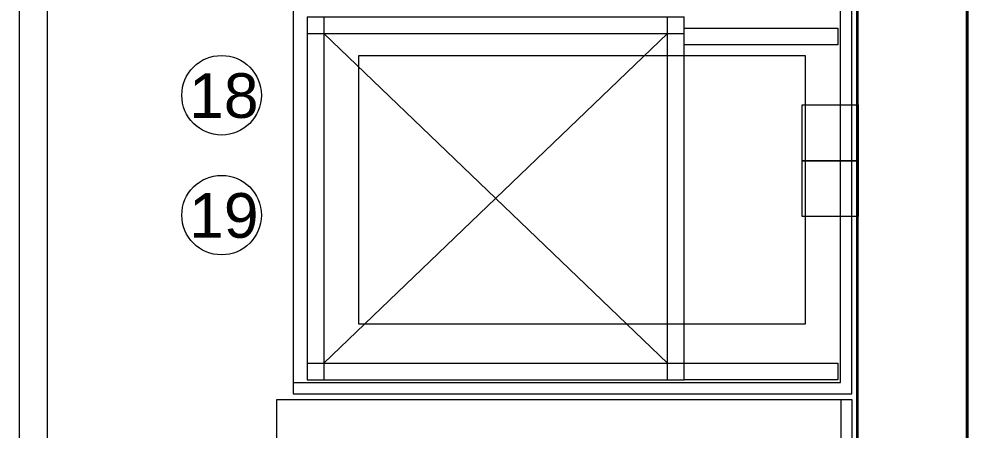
# Model space of a CAD drawing. Header units: millimetres. Extents: x -159872 to 386485, y -250577 to 158966.
# Drawn here: x 158128 to 159825, y 13549 to 14286 of the extents above; entities that cross this region are included whole.
import ezdxf

# ---------------------------------------------------------------- set-up
doc = ezdxf.new("R2010")
doc.units = ezdxf.units.MM
doc.layers.get('0').update_dxf_attribs({"lineweight": 25})
for name, color, linetype, lineweight in [('LDS-equipment-kitchen equipment', 3, 'Continuous', 13), ('LDS-struct-extg-walls', 1, 'Continuous', 40), ('LDS-struct-new-walls', 6, 'Continuous', 35), ('WS-FABRICATION', 7, 'Continuous', 5)]:
    doc.layers.add(name, color=color, linetype=linetype, lineweight=lineweight)
doc.styles.add('Swiss 721 Light Extended BT', font='')
doc.styles.get('Swiss 721 Light Extended BT').set_extended_font_data('Swiss 721 Light Extended BT')

# ---------------------------------------------------------------- blocks, each defined once
blk = doc.blocks.new('A$C0a75facb')
at = {"layer": 'WS-FABRICATION', "lineweight": 5}
for points in [[(752.6, 0, 0), (0, 0, 0), (0, 1029.4, 0), (752.6, 1029.4, 0), (752.6, 0, 0)], [(752.6, 0, 0), (0, 0, 0), (0, 1009.4, 0), (752.6, 1009.4, 0), (752.6, 0, 0)]]:
    blk.add_polyline3d(points, dxfattribs=at)
blk = doc.blocks.new('Group-355')
at = {"layer": 'LDS-equipment-kitchen equipment'}
blk.add_polyline3d([(98956.8, 50489.1, 0), (98856.8, 50489.1, 0), (98856.8, 50589.1, 0), (98956.8, 50589.1, 0), (98956.8, 50489.1, 0)], dxfattribs=at)
blk = doc.blocks.new('Group-356')
at = {"layer": 'LDS-equipment-kitchen equipment'}
blk.add_polyline3d([(98956.7, 50389.1, 0), (98856.7, 50389.1, 0), (98856.7, 50489.1, 0), (98956.7, 50489.1, 0), (98956.7, 50389.1, 0)], dxfattribs=at)
blk = doc.blocks.new('Group-357')
at = {"layer": 'LDS-equipment-kitchen equipment'}
for p, q in [((98945.3, 50771.9), (97945.3, 50771.9)), ((97945.3, 50771.9), (97945.3, 50071.9)), ((98925.3, 50091.9), (98925.3, 50771.9)), ((98945.3, 50071.9), (98945.3, 50771.9)), ((97970.3, 50746.9), (98645.3, 50746.9)), ((97970.3, 50746.9), (97970.3, 50096.9)), ((98000.3, 50746.9), (98000.3, 50096.9)), ((98615.3, 50096.9), (98615.3, 50746.9)), ((98645.3, 50096.9), (98645.3, 50746.9)), ((97970.3, 50716.9), (98645.3, 50716.9)), ((98615.3, 50126.9), (98000.3, 50716.9)), ((98615.3, 50716.9), (98000.3, 50126.9)), ((97970.3, 50126.9), (98645.3, 50126.9)), ((97945.3, 50091.9), (98925.3, 50091.9)), ((97970.3, 50096.9), (98645.3, 50096.9)), ((97945.3, 50071.9), (98945.3, 50071.9))]:
    blk.add_line(p, q, dxfattribs=at)
at = {"layer": 'LDS-equipment-kitchen equipment', "flags": 128}
for points in [[(98645.3, 50696.9), (98645.3, 50726.9), (98920.3, 50726.9), (98920.3, 50696.9), (98645.3, 50696.9)], [(98645.3, 50096.9), (98645.3, 50126.9), (98920.3, 50126.9), (98920.3, 50096.9), (98645.3, 50096.9)]]:
    blk.add_lwpolyline(points, close=True, dxfattribs=at)
blk = doc.blocks.new('A$Ce73f2f2b')
at = {"color": 7, "lineweight": 5, "transparency": 33554534}
blk.add_polyline3d([(0.1, 800.1, 0), (0, 0.1, 0), (480, 0, 0), (480.1, 800, 0), (0.1, 800.1, 0)], dxfattribs=at)
at = {"color": 7, "lineweight": 5, "transparency": 33554457}
blk.add_3dface([(0.1, 800.1), (0, 0.1), (480, 0), (480.1, 800)], dxfattribs=at)
blk = doc.blocks.new('Group-410')
at = {"layer": 'LDS-equipment-kitchen equipment'}
for p, q in [((97454.4, 51718.5), (97455.2, 46488.1)), ((97504.5, 51668.5), (97505.2, 46538.1))]:
    blk.add_line(p, q, dxfattribs=at)
for centre in [(97817.2, 50606.5), (97817.2, 50391.9)]:
    blk.add_circle(centre, 71.2, dxfattribs=at)
for name in ['Group-357', 'Group-355', 'Group-356']:
    blk.add_blockref(name, (0, 0), dxfattribs=at)
at = {"layer": 'LDS-equipment-kitchen equipment', "rotation": 270}
for name, p in [('A$Ce73f2f2b', (98062.2, 50677.2)), ('A$C0a75facb', (97916.2, 50061.4))]:
    blk.add_blockref(name, p, dxfattribs=at)
at = {"layer": 'LDS-equipment-kitchen equipment', "char_height": 80, "attachment_point": 5, "rotation": 0.0005, "line_spacing_factor": 0.25, "style": 'Swiss 721 Light Extended BT'}
for s, insert in [('18', (97821.2, 50605.4)), ('19', (97821.2, 50390.7))]:
    blk.add_mtext(s, dxfattribs=dict(at, insert=insert))

msp = doc.modelspace()

# ---------------------------------------------------------------- linework, layer by layer
at = {"layer": 'LDS-struct-extg-walls'}
msp.add_line((159825.17046, 16844.05329), (159825.17046, 9419.05329), dxfattribs=at)
at = {"layer": 'LDS-struct-new-walls'}
msp.add_line((159628.75503, 16824.05329), (159628.75503, 7217.61711), dxfattribs=at)

# ---------------------------------------------------------------- block references
at = {"layer": 'LDS-equipment-kitchen equipment', "color": 7}
msp.add_blockref('Group-410', (60673.51323, -36457.51522), dxfattribs=at)

doc.saveas('drawing.dxf')
